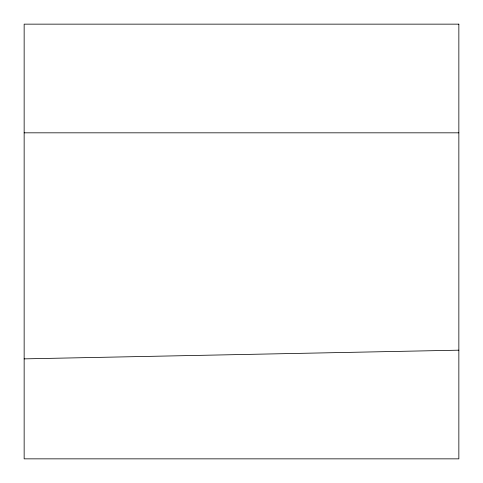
<?xml version="1.0" encoding="UTF-8"?>
<svg xmlns="http://www.w3.org/2000/svg" width="483" height="483" viewBox="0 0 483 483"><rect width="100%" height="100%" fill="white"/><g stroke="black" fill="none" stroke-linecap="round" stroke-linejoin="round"><path stroke-width="0.72" d="M24.15 358.869L458.85 350.175M24.15 132.825L458.85 132.825M458.85 24.15L24.15 24.15L24.15 458.85L458.85 458.85L458.85 24.15"/></g></svg>
